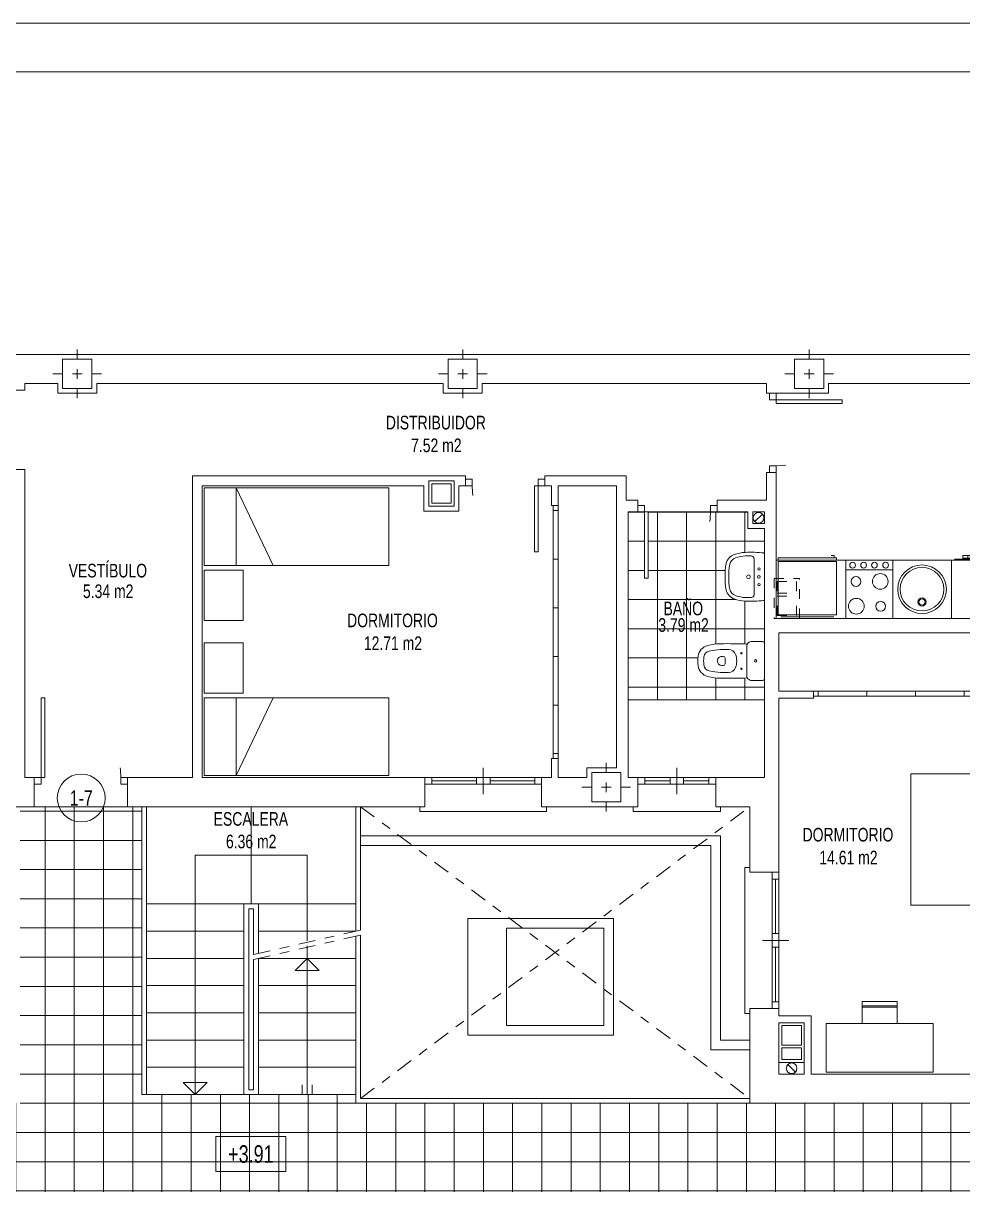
# Model space of a CAD drawing. Header units: millimetres. Extents: x 1426 to 1585, y -58 to 4.
# Drawn here: x 1510.13 to 1519.79, y -8.27 to 3.67 of the extents above; entities that cross this region are included whole.
import ezdxf
from ezdxf.enums import TextEntityAlignment as Align

# ---------------------------------------------------------------- set-up
doc = ezdxf.new("R2010")
doc.units = ezdxf.units.MM
doc.header["$LTSCALE"] = 0.35
for name, pattern in [('DASHDOT', [1, 0.5, -0.25, 0, -0.25]), ('HIDDEN', [0.375, 0.25, -0.125]), ('PUNTOS', [6.35, 0, -6.35])]:
    doc.linetypes.add(name, pattern=pattern)
for name, color, linetype, lineweight in [('BAJANTES', 9, 'Continuous', 0), ('BARRIDO_PUERTA', 251, 'PUNTOS', 0), ('CARPINTERIA', 4, 'Continuous', 0), ('COCINA', 7, 'Continuous', 0), ('ESCALERAS', 7, 'Continuous', 0), ('FORMATO', 7, 'Continuous', 0), ('GRAFISMOS', 8, 'DASHDOT', 0), ('MOBILIARIO', 7, 'Continuous', 0), ('MUEBLES', 7, 'Continuous', 0), ('MUROS', 1, 'Continuous', 0), ('OCULTO', 11, 'HIDDEN', 0), ('PILARES', 7, 'Continuous', 0), ('SANITARIOS', 7, 'Continuous', 0), ('SENTIDO_ESCALERA', 9, 'Continuous', 0), ('SHUNT', 9, 'Continuous', 0), ('SOLERIA', 251, 'Continuous', 0), ('SUPERFICIES', 2, 'Continuous', 0), ('TEXTOS', 3, 'Continuous', 0), ('VISTO', 251, 'Continuous', 0)]:
    doc.layers.add(name, color=color, linetype=linetype, lineweight=lineweight)
doc.styles.add('SWIS721 Lt', font='swisscl.ttf')

# ---------------------------------------------------------------- blocks, each defined once
blk = doc.blocks.new('SHUNT 41x26 OCULTO')
at = {"layer": 'OCULTO'}
for p, q in [((0, 0.26), (0, 0)), ((0.41, 0.26), (0, 0.26)), ((0.41, 0.26), (0.41, 0)), ((0.03, 0.23), (0.03, 0.03)), ((0.03, 0.23), (0.23, 0.23)), ((0.23, 0.23), (0.23, 0.03)), ((0.38, 0.23), (0.26, 0.23)), ((0.26, 0.23), (0.26, 0.03)), ((0.38, 0.23), (0.38, 0.03)), ((0, 0), (0.41, 0)), ((0.03, 0.03), (0.23, 0.03)), ((0.38, 0.03), (0.26, 0.03))]:
    blk.add_line(p, q, dxfattribs=at)
blk = doc.blocks.new('C FREGADERO1')
at = {"layer": 'SANITARIOS'}
for centre, radius in [((0, -0.3), 0.25), ((0, -0.3), 0.224), ((0, -0.169), 0.0423), ((0, -0.169), 0.0315)]:
    blk.add_circle(centre, radius, dxfattribs=at)
blk = doc.blocks.new('C FRIGORIFICO')
at = {"layer": 'COCINA'}
for p, q in [((0.62, -0.036), (0.02, -0.036)), ((0.02, -0.036), (0.02, -0.586)), ((0.592, -0.017), (0.049, -0.017)), ((0.62, -0.586), (0.62, -0.036)), ((0.02, -0.586), (0.62, -0.586)), ((0.62, -0.6), (0.02, -0.6)), ((0.02, -0.6), (0.02, -0.623)), ((0.02, -0.623), (0.62, -0.623)), ((0.597, -0.647), (0.567, -0.647)), ((0.597, -0.623), (0.597, -0.647)), ((0.62, -0.623), (0.62, -0.6))]:
    blk.add_line(p, q, dxfattribs=at)
blk = doc.blocks.new('C LAVADORA')
at = {"layer": 'SANITARIOS'}
for p, q in [((-0.303, 0), (-0.303, -0.6)), ((-0.303, 0), (0.303, 0)), ((0.303, 0), (0.303, -0.6)), ((0.303, -0.6), (-0.303, -0.6)), ((0.272, -0.61), (-0.272, -0.61)), ((-0.187, -0.618), (0.184, -0.618)), ((-0.187, -0.648), (-0.187, -0.618)), ((0.184, -0.648), (-0.187, -0.648)), ((-0.134, -0.618), (-0.134, -0.648)), ((0, -0.618), (0, -0.648)), ((0.131, -0.648), (0.131, -0.618)), ((0.184, -0.618), (0.184, -0.648))]:
    blk.add_line(p, q, dxfattribs=at)
blk.add_lwpolyline([(0.184, -0.648), (-0.187, -0.648), (-0.187, -0.618), (0.184, -0.618), (0.184, -0.648)], dxfattribs=at)
blk = doc.blocks.new('C COCINA')
at = {"layer": 'COCINA'}
blk.add_line((0.242, -0.499), (-0.242, -0.499), dxfattribs=at)
blk.add_lwpolyline([(0.242, -0.6), (-0.242, -0.6), (-0.242, 0), (0.242, 0)], close=True, dxfattribs=at)
for centre, radius in [((-0.117, -0.124), 0.0504), ((0.133, -0.125), 0.0808), ((-0.113, -0.38), 0.0808), ((0.136, -0.379), 0.0504), ((-0.168, -0.547), 0.0297), ((-0.053, -0.547), 0.0297), ((0.058, -0.547), 0.0297), ((0.171, -0.547), 0.0297)]:
    blk.add_circle(centre, radius, dxfattribs=at)
blk = doc.blocks.new('A$C1164197C')
at = {"layer": 'SHUNT'}
for p, q in [((0, 0.26), (0, 0)), ((0, 0.26), (0.26, 0.26)), ((0.26, 0), (0.26, 0.26)), ((0.03, 0.03), (0.03, 0.23)), ((0.03, 0.23), (0.23, 0.23)), ((0.23, 0.03), (0.23, 0.23)), ((0, 0), (0.26, 0)), ((0.03, 0.03), (0.23, 0.03))]:
    blk.add_line(p, q, dxfattribs=at)
blk = doc.blocks.new('PILAR 30x30')
at = {"layer": 'GRAFISMOS', "ltscale": 0.5}
for p, q in [((0, 0.25), (0, -0.25)), ((0.25, 0), (-0.25, 0))]:
    blk.add_line(p, q, dxfattribs=at)
at = {"layer": 'PILARES'}
blk.add_lwpolyline([(0.15, -0.15), (0.15, 0.15), (-0.15, 0.15), (-0.15, -0.15)], close=True, dxfattribs=at)
blk = doc.blocks.new('A$C70ED1BAF')
at = {"layer": 'MUEBLES'}
for p, q in [((0, 2.504), (0.42, 2.504)), ((0, 1.979), (0, 2.504)), ((0.42, 2.504), (0.42, 2.451)), ((0.42, 2.031), (0.42, 2.451)), ((0.42, 2.031), (0.42, 1.979)), ((0.053, 1.979), (0, 1.979)), ((0.053, 1.926), (0, 1.926)), ((0, 0.576), (0, 1.926)), ((0.42, 1.979), (0.053, 1.979)), ((0.053, 1.926), (1.9, 1.926)), ((0.352, 1.251), (0.651, 1.926)), ((0.352, 1.926), (0.352, 0.576)), ((1.9, 1.926), (1.9, 0.576)), ((0.656, 0.576), (0.352, 1.251)), ((0.053, 0.576), (0, 0.576)), ((0.053, 0.525), (0, 0.525)), ((0, 0), (0, 0.525)), ((1.9, 0.576), (0.053, 0.576)), ((0.053, 0.525), (0.42, 0.525)), ((0.42, 0.525), (0.42, 0.473)), ((0.42, 0.053), (0.42, 0.473)), ((0.42, 0), (0, 0)), ((0.42, 0.053), (0.42, 0))]:
    blk.add_line(p, q, dxfattribs=at)
blk = doc.blocks.new('S INODORO1')
at = {"layer": 'SANITARIOS'}
for p, q in [((0.188, 0), (-0.188, 0)), ((-0.2, -0.018), (-0.2, -0.141)), ((0.2, -0.018), (0.2, -0.141)), ((-0.192, -0.157), (-0.188, -0.162)), ((-0.164, -0.18), (0.164, -0.18)), ((0.192, -0.157), (0.188, -0.162)), ((-0.047, -0.437), (-0.047, -0.424)), ((0.047, -0.437), (0.047, -0.424))]:
    blk.add_line(p, q, dxfattribs=at)
blk.add_lwpolyline([(0.118, -0.367, 0.314585), (0.068, -0.297)], format="xyb", dxfattribs=at)
for centre, radius in [((0, -0.09), 0.0135), ((0, -0.09), 0.0135), ((-0.08, -0.236), 0.0075), ((0.08, -0.236), 0.0075)]:
    blk.add_circle(centre, radius, dxfattribs=at)
for centre, radius, start, end in [((0.18, -0.018), 0.02, 0, 65.6901), ((-0.18, -0.018), 0.02, 114.3099, 180), ((-0.181, -0.141), 0.019, 180, 235.0628), ((-0.164, -0.155), 0.025, 196.2152, 246.6224), ((5.322, -0.383), 5.5, 177.8638, 180.7095), ((-0.164, -0.155), 0.025, 246.6224, 270), ((0.164, -0.155), 0.025, 270, 293.3776), ((0.164, -0.155), 0.025, 293.3776, 343.7848), ((-5.322, -0.383), 5.5, 359.2905, 2.1362), ((0.181, -0.141), 0.019, 304.9372, 0), ((-0.043, -0.368), 0.075, 109.984, 179.8352), ((0, -0.485), 0.2, 70.016, 109.984), ((0.373, -0.444), 0.55, 180.7095, 194.5395), ((5.322, -0.383), 5.44, 179.8352, 180.7095), ((0.373, -0.444), 0.49, 180.7095, 194.5395), ((-0.027, -0.424), 0.02, 99.7151, 180), ((0, -0.437), 0.047, 180, 270), ((0, -0.582), 0.18, 80.2849, 99.7151), ((0, -0.437), 0.047, 270, 0), ((0.027, -0.424), 0.02, 0, 80.2849), ((-0.373, -0.444), 0.49, 345.4605, 359.2905), ((-5.322, -0.383), 5.44, 359.2905, 0.1648), ((-0.373, -0.444), 0.55, 345.4605, 359.2905), ((-0.03, -0.549), 0.134, 194.5395, 261.1838), ((-0.03, -0.549), 0.074, 194.5395, 261.1838), ((0.03, -0.549), 0.074, 278.8162, 345.4605), ((0.03, -0.549), 0.134, 278.8162, 345.4605), ((0, -0.355), 0.33, 261.1838, 278.8162), ((0, -0.355), 0.27, 261.1838, 278.8162)]:
    blk.add_arc(centre, radius, start, end, dxfattribs=at)
blk = doc.blocks.new('S LAVABO1')
at = {"layer": 'SANITARIOS'}
for p, q in [((0.296, 0), (-0.296, 0)), ((-0.207, -0.13), (0.207, -0.13))]:
    blk.add_line(p, q, dxfattribs=at)
for centre, radius in [((-0.1, -0.07), 0.015), ((0, -0.07), 0.0175), ((0.1, -0.07), 0.015), ((0, -0.205), 0.023)]:
    blk.add_circle(centre, radius, dxfattribs=at)
for centre, radius, start, end in [((-0.296, -0.01), 0.01, 90, 173.6262), ((0.296, -0.01), 0.01, 6.3738, 90), ((1.185, -0.175), 1.5, 173.6262, 182.693), ((-0.227, -0.171), 0.04, 95.5937, 179.6995), ((-0.207, -0.38), 0.25, 90, 95.5937), ((0.207, -0.38), 0.25, 84.4063, 90), ((0.227, -0.171), 0.04, 0.3005, 84.4063), ((-1.185, -0.175), 1.5, 357.307, 6.3738), ((0.186, -0.222), 0.5, 182.693, 199.3406), ((1.186, -0.221), 1.454, 178.0234, 180.898), ((0.186, -0.222), 0.454, 182.693, 199.3406), ((-0.186, -0.222), 0.454, 340.6594, 357.307), ((-1.186, -0.221), 1.454, 359.102, 1.9766), ((-0.186, -0.222), 0.5, 340.6594, 357.307), ((-0.135, -0.335), 0.16, 199.3406, 257.4429), ((-0.135, -0.335), 0.114, 199.3406, 257.4429), ((-0.061, -0.003), 0.454, 257.4429, 266.4982), ((0.061, -0.003), 0.454, 273.5018, 282.5571), ((0.135, -0.335), 0.114, 282.5571, 340.6594), ((0.135, -0.335), 0.16, 282.5571, 340.6594), ((-0.061, -0.003), 0.5, 257.4429, 266.4982), ((0, 0.995), 1.5, 266.4982, 273.5018), ((0, 0.995), 1.454, 266.4982, 273.5018), ((0.061, -0.003), 0.5, 273.5018, 282.5571)]:
    blk.add_arc(centre, radius, start, end, dxfattribs=at)
blk = doc.blocks.new('bajante')
at = {"layer": 'BAJANTES'}
blk.add_line((-0.039, -0.039), (0.039, 0.039), dxfattribs=at)
blk.add_circle((0, 0), 0.055, dxfattribs=at)
blk = doc.blocks.new('SHUNT 41x26')
at = {"layer": 'SHUNT'}
for p, q in [((0, 0.26), (0, 0)), ((0.41, 0.26), (0, 0.26)), ((0.41, 0.26), (0.41, 0)), ((0.03, 0.23), (0.03, 0.03)), ((0.03, 0.23), (0.23, 0.23)), ((0.23, 0.23), (0.23, 0.03)), ((0.38, 0.23), (0.26, 0.23)), ((0.26, 0.23), (0.26, 0.03)), ((0.38, 0.23), (0.38, 0.03)), ((0, 0), (0.41, 0)), ((0.03, 0.03), (0.23, 0.03)), ((0.38, 0.03), (0.26, 0.03))]:
    blk.add_line(p, q, dxfattribs=at)
blk = doc.blocks.new('mes')
at = {"layer": 'MUEBLES'}
for p, q in [((-0.18, 0.52), (-0.18, 0.746)), ((-0.18, 0.746), (0.18, 0.746)), ((0.18, 0.746), (0.18, 0.52)), ((-0.18, 0.688), (-0.18, 0.702)), ((-0.18, 0.702), (0.18, 0.702)), ((0.18, 0.688), (-0.18, 0.688)), ((-0.55, 0.52), (0.55, 0.52)), ((-0.55, 0.02), (-0.55, 0.52)), ((0.55, 0.52), (0.55, 0.02)), ((0.55, 0.02), (-0.55, 0.02)), ((-0.55, 0.02), (0.55, 0.02))]:
    blk.add_line(p, q, dxfattribs=at)
blk = doc.blocks.new('A$C7B596D43')
at = {"layer": 'MUEBLES'}
for p, q in [((0, 1.499), (0, 1.9)), ((0.516, 1.9), (0, 1.9)), ((0.516, 1.499), (0.516, 1.9)), ((0.564, 1.499), (0.564, 1.9)), ((1.364, 1.9), (0.564, 1.9)), ((1.364, 0), (1.364, 1.9)), ((1.364, 1.57), (0.564, 1.57)), ((0.564, 1.19), (1.364, 1.57)), ((0, 1.499), (0.516, 1.499)), ((0.564, 1.499), (0.564, 0)), ((0.564, 0), (1.364, 0))]:
    blk.add_line(p, q, dxfattribs=at)
blk = doc.blocks.new('C P072')
at = {"layer": 'BARRIDO_PUERTA'}
blk.add_arc((0.068, -0.001), 0.722, 0.0689, 86.658, dxfattribs=at)
at = {"layer": 'CARPINTERIA'}
for p, q in [((0.07, 0.72), (0.11, 0.72)), ((0.07, 0), (0.07, 0.72)), ((0.11, 0.72), (0.11, 0)), ((0, 0), (0.07, 0)), ((0.11, 0), (0.07, 0)), ((0.07, 0), (0.07, -0.07)), ((0.79, 0), (0.79, -0.07)), ((0.86, 0), (0.79, 0)), ((0.07, -0.07), (0, -0.07)), ((0.79, -0.07), (0.86, -0.07))]:
    blk.add_line(p, q, dxfattribs=at)
blk = doc.blocks.new('C P082')
at = {"layer": 'BARRIDO_PUERTA'}
blk.add_arc((0.07, 0), 0.82, 0, 87.204, dxfattribs=at)
at = {"layer": 'CARPINTERIA'}
for p, q in [((0.07, 0.819), (0.11, 0.819)), ((0.07, 0), (0.07, 0.819)), ((0.11, 0.819), (0.11, 0)), ((0, 0), (0.07, 0)), ((0.11, 0), (0.07, 0)), ((0.07, 0), (0.07, -0.07)), ((0.89, 0), (0.89, -0.07)), ((0.96, 0), (0.89, 0)), ((0.07, -0.07), (0, -0.07)), ((0.89, -0.07), (0.96, -0.07))]:
    blk.add_line(p, q, dxfattribs=at)
blk = doc.blocks.new('ARMARIO 5H')
at = {"layer": 'CARPINTERIA'}
for p, q in [((0, 0.05), (2.6, 0.05)), ((0, 0), (2.6, 0)), ((0.05, 0.05), (0.05, 0)), ((0.55, 0.05), (0.55, 0)), ((1.05, 0.05), (1.05, 0)), ((1.55, 0.05), (1.55, 0)), ((2.05, 0.05), (2.05, 0)), ((2.55, 0.05), (2.55, 0))]:
    blk.add_line(p, q, dxfattribs=at)
blk = doc.blocks.new('C VA080')
at = {"layer": 'CARPINTERIA'}
for p, q in [((0.4, 0), (0, 0)), ((0.07, 0), (0.07, -0.07)), ((0.33, 0), (0.33, -0.07)), ((0.4, -0.17), (0.4, 0.1)), ((0.8, 0), (0.4, 0)), ((0.47, 0), (0.47, -0.07)), ((0.73, 0), (0.73, -0.07)), ((0.4, -0.07), (0, -0.07)), ((0.33, -0.035), (0.07, -0.035)), ((0.8, -0.07), (0.4, -0.07)), ((0.73, -0.035), (0.47, -0.035)), ((-0.05, -0.35), (-0.05, -0.3)), ((0.85, -0.35), (-0.05, -0.35)), ((0.85, -0.3), (0.85, -0.35))]:
    blk.add_line(p, q, dxfattribs=at)
blk = doc.blocks.new('C VA120')
at = {"layer": 'CARPINTERIA'}
for p, q in [((0.6, 0), (0, 0)), ((0.07, 0), (0.07, -0.07)), ((0.53, 0), (0.53, -0.07)), ((0.6, -0.17), (0.6, 0.1)), ((1.2, 0), (0.6, 0)), ((0.67, 0), (0.67, -0.07)), ((1.13, 0), (1.13, -0.07)), ((0.6, -0.07), (0, -0.07)), ((0.53, -0.035), (0.07, -0.035)), ((1.2, -0.07), (0.6, -0.07)), ((1.13, -0.035), (0.67, -0.035)), ((-0.05, -0.35), (-0.05, -0.3)), ((1.25, -0.35), (-0.05, -0.35)), ((1.25, -0.3), (1.25, -0.35))]:
    blk.add_line(p, q, dxfattribs=at)
blk = doc.blocks.new('C VA140')
at = {"layer": 'CARPINTERIA'}
for p, q in [((0.7, 0), (0, 0)), ((0.07, 0), (0.07, -0.07)), ((0.63, 0), (0.63, -0.07)), ((0.7, -0.17), (0.7, 0.1)), ((1.4, 0), (0.7, 0)), ((0.77, 0), (0.77, -0.07)), ((1.33, 0), (1.33, -0.07)), ((0.7, -0.07), (0, -0.07)), ((0.63, -0.035), (0.07, -0.035)), ((1.4, -0.07), (0.7, -0.07)), ((1.33, -0.035), (0.77, -0.035)), ((-0.05, -0.35), (-0.05, -0.3)), ((1.45, -0.35), (-0.05, -0.35)), ((1.45, -0.3), (1.45, -0.35))]:
    blk.add_line(p, q, dxfattribs=at)

msp = doc.modelspace()

# ---------------------------------------------------------------- hatches: boundary and pattern name
at = {"layer": 'SOLERIA'}
h = msp.add_hatch(dxfattribs=at)
h.set_pattern_fill('ANSI37', color=256, scale=2.4, angle=45, style=0)
h.set_pattern_definition([(90, (1516.35205, -1.3555), (-0.3, 6e-17), []), (180, (1516.35205, -1.3555), (-6e-17, -0.3), [])])
h.paths.add_polyline_path([(1517.199, -1.355), (1516.556, -1.355), (1516.556, -2.036, 0.396883)], flags=17)
h.paths.add_polyline_path([(1517.35, -1.948, -0.039532), (1517.359, -1.885, -0.259094), (1517.442, -1.792, -0.072767), (1517.555, -1.77, -0.039582), (1517.745, -1.776, -0.381994), (1517.752, -1.784), (1517.752, -1.525), (1517.582, -1.525), (1517.582, -1.355), (1517.265, -1.355), (1517.199, -1.355, -0.396883), (1516.556, -2.036), (1516.518, -2.036), (1516.518, -1.355), (1516.452, -1.355), (1516.352, -1.355), (1516.352, -3.287), (1517.752, -3.287), (1517.752, -3.075, -0.294743), (1517.734, -3.087), (1517.611, -3.087, -0.244989), (1517.595, -3.079), (1517.59, -3.075, -0.223559), (1517.574, -3.061, -0.012417), (1517.301, -3.064, -0.060418), (1517.17, -3.047, -0.299274), (1517.071, -2.938, -0.077088), (1517.071, -2.836, -0.299274), (1517.17, -2.727, -0.060418), (1517.301, -2.71, -0.012417), (1517.574, -2.713, -0.223559), (1517.59, -2.699), (1517.595, -2.695, -0.244989), (1517.611, -2.687), (1517.734, -2.687, -0.294743), (1517.752, -2.699), (1517.752, -2.258, -0.381994), (1517.745, -2.266, -0.039582), (1517.555, -2.272, -0.072767), (1517.442, -2.25, -0.259094), (1517.359, -2.157, -0.039532), (1517.35, -2.095, -0.030568)])
h = msp.add_hatch(dxfattribs=at)
h.set_pattern_fill('ANSI37', color=256, scale=2.403, angle=45, style=0)
h.set_pattern_definition([(90, (1505.25163, -8.0355), (-0.300375, 6e-17), []), (180, (1505.25163, -8.0355), (-6e-17, -0.300375), [])])
h.paths.add_polyline_path([(1487.532, -7.435), (1487.532, -8.635), (1489.229, -8.635), (1489.229, -8.585), (1490.129, -8.585), (1490.129, -8.635), (1492.921, -8.635), (1492.921, -8.585), (1494.121, -8.585), (1494.121, -8.635), (1494.632, -8.635), (1494.632, -8.585), (1495.832, -8.585), (1495.832, -8.635), (1499.977, -8.635), (1499.977, -8.585), (1501.177, -8.585), (1501.177, -8.635), (1503.796, -8.635), (1503.796, -8.585), (1504.996, -8.585), (1504.996, -8.635), (1505.507, -8.635), (1505.507, -8.585), (1506.707, -8.585), (1506.707, -8.635), (1509.326, -8.635), (1509.326, -8.585), (1510.526, -8.585), (1510.526, -8.635), (1514.671, -8.635), (1514.671, -8.585), (1515.871, -8.585), (1515.871, -8.635), (1516.382, -8.635), (1516.382, -8.585), (1517.582, -8.585), (1517.582, -8.635), (1520.374, -8.635), (1520.374, -8.585), (1521.274, -8.585), (1521.274, -8.635), (1522.971, -8.635), (1522.971, -7.435), (1513.552, -7.435), (1513.552, -7.345), (1511.352, -7.345), (1511.352, -4.385), (1510.102, -4.385), (1510.102, -7.435), (1500.401, -7.435), (1500.401, -4.385), (1499.201, -4.385), (1499.201, -6.245), (1496.951, -6.245), (1496.951, -7.435)])

# ---------------------------------------------------------------- linework, layer by layer
at = {"layer": 'COCINA'}
msp.add_line((1521.326, -1.849), (1517.872, -1.849), dxfattribs=at)
at = {"layer": 'ESCALERAS'}
for p, q in [((1514.302, -1.035), (1514.562, -1.035)), ((1514.302, -1.295), (1514.302, -1.035)), ((1514.562, -1.035), (1514.562, -1.295)), ((1514.562, -1.295), (1514.302, -1.295)), ((1511.352, -4.385), (1511.352, -7.345)), ((1511.402, -4.385), (1511.402, -7.345)), ((1512.477, -5.385), (1512.477, -4.385)), ((1513.552, -4.385), (1513.552, -5.665)), ((1513.602, -4.385), (1513.602, -5.654)), ((1511.402, -5.385), (1512.402, -5.385)), ((1512.552, -5.385), (1512.402, -5.385)), ((1512.402, -5.385), (1512.402, -7.345)), ((1513.552, -5.385), (1512.552, -5.385)), ((1512.552, -5.385), (1512.552, -5.893)), ((1511.402, -5.665), (1512.402, -5.665)), ((1513.552, -5.665), (1512.552, -5.665)), ((1513.552, -5.717), (1513.552, -7.435)), ((1513.602, -5.706), (1513.602, -7.385)), ((1511.402, -5.945), (1512.402, -5.945)), ((1512.552, -5.945), (1512.552, -7.345)), ((1513.552, -5.945), (1512.552, -5.945)), ((1511.402, -6.225), (1512.402, -6.225)), ((1513.552, -6.225), (1512.552, -6.225)), ((1511.402, -6.505), (1512.402, -6.505)), ((1513.552, -6.505), (1512.552, -6.505)), ((1511.402, -6.785), (1512.402, -6.785)), ((1513.552, -6.785), (1512.552, -6.785)), ((1511.402, -7.065), (1512.402, -7.065)), ((1513.552, -7.065), (1512.552, -7.065)), ((1511.402, -7.345), (1511.352, -7.345)), ((1511.402, -7.345), (1512.402, -7.345)), ((1512.402, -7.345), (1512.552, -7.345)), ((1513.552, -7.345), (1512.552, -7.345)), ((1513.602, -7.385), (1517.602, -7.385)), ((1513.602, -7.385), (1517.602, -7.385)), ((1513.552, -7.435), (1517.602, -7.435)), ((1517.602, -7.435), (1517.602, -7.435))]:
    msp.add_line(p, q, dxfattribs=at)
at = {"layer": 'ESCALERAS', "lineweight": 0}
for p, q in [((1517.632, -1.355), (1517.752, -1.355)), ((1517.632, -1.475), (1517.632, -1.355)), ((1517.752, -1.475), (1517.752, -1.355)), ((1517.632, -1.475), (1517.752, -1.475))]:
    msp.add_line(p, q, dxfattribs=at)
at = {"layer": 'ESCALERAS'}
msp.add_lwpolyline([(1512.502, -5.956), (1512.502, -7.295), (1512.452, -7.295), (1512.452, -5.435), (1512.502, -5.435), (1512.502, -5.905)], dxfattribs=at)
msp.add_lwpolyline([(1517.902, -7.135), (1518.162, -7.135), (1518.162, -6.606), (1517.902, -6.606)], close=True, dxfattribs=at)
at = {"layer": 'FORMATO'}
msp.add_lwpolyline([(1531.448, 3.67), (1531.448, -26.03), (1478.948, -26.03), (1478.948, 3.67)], close=True, dxfattribs=at)
at = {"layer": 'FORMATO', "color": 1}
msp.add_lwpolyline([(1530.948, 3.17), (1530.948, -25.53), (1479.448, -25.53), (1479.448, 3.17)], close=True, dxfattribs=at)
at = {"layer": 'GRAFISMOS'}
for p, q in [((1513.602, -7.385), (1517.602, -4.385)), ((1513.602, -4.385), (1517.602, -7.385)), ((1512.502, -5.905), (1513.602, -5.654)), ((1512.502, -5.956), (1513.602, -5.706))]:
    msp.add_line(p, q, dxfattribs=at)
at = {"layer": 'MUROS', "lineweight": 0}
for p, q in [((1483.353, 0.265), (1527.153, 0.265)), ((1510.051, -0.104), (1510.151, -0.104)), ((1510.489, -0.135), (1510.489, -0.035)), ((1510.889, -0.135), (1510.889, -0.035)), ((1514.451, -0.035), (1510.889, -0.035)), ((1514.451, -0.135), (1514.451, -0.035)), ((1517.772, -0.035), (1514.851, -0.035)), ((1514.851, -0.135), (1514.851, -0.035)), ((1517.772, -0.035), (1517.772, -0.135)), ((1521.574, -0.035), (1518.412, -0.035)), ((1518.412, -0.135), (1518.412, -0.035)), ((1510.489, -0.135), (1510.889, -0.135)), ((1514.451, -0.135), (1514.851, -0.135)), ((1517.772, -0.135), (1518.412, -0.135)), ((1510.051, -0.917), (1510.151, -0.917)), ((1517.772, -0.949), (1517.772, -1.235)), ((1517.872, -2.449), (1517.872, -0.949)), ((1511.872, -4.085), (1511.872, -0.985)), ((1514.68, -1.085), (1514.68, -0.985)), ((1515.494, -1.085), (1515.494, -0.985)), ((1515.494, -0.985), (1516.332, -0.985)), ((1516.332, -1.235), (1516.332, -0.985)), ((1511.972, -1.085), (1514.252, -1.085)), ((1514.612, -1.085), (1514.68, -1.085)), ((1515.494, -1.085), (1515.562, -1.085)), ((1515.562, -1.085), (1515.562, -1.29)), ((1515.632, -1.085), (1515.632, -1.29)), ((1515.632, -1.085), (1516.232, -1.085)), ((1516.232, -1.085), (1516.232, -3.985)), ((1516.452, -1.235), (1516.332, -1.235)), ((1516.452, -1.355), (1516.452, -1.235)), ((1517.772, -1.235), (1517.265, -1.235)), ((1517.265, -1.355), (1517.265, -1.235)), ((1516.352, -4.085), (1516.352, -1.355)), ((1516.452, -1.355), (1516.352, -1.355)), ((1517.582, -1.355), (1517.265, -1.355)), ((1517.582, -1.525), (1517.582, -1.355)), ((1517.582, -1.525), (1517.752, -1.525)), ((1517.752, -4.085), (1517.752, -1.525)), ((1517.902, -2.599), (1517.902, -3.199)), ((1521.176, -2.599), (1517.902, -2.599)), ((1518.256, -3.199), (1517.902, -3.199)), ((1518.256, -3.269), (1517.902, -3.269)), ((1515.562, -3.89), (1515.562, -4.085)), ((1515.632, -3.89), (1515.632, -4.085)), ((1510.151, -4.085), (1510.247, -4.085)), ((1510.247, -4.385), (1510.247, -4.085)), ((1511.207, -4.385), (1511.207, -4.085)), ((1514.262, -4.085), (1511.972, -4.085)), ((1515.927, -4.085), (1515.632, -4.085)), ((1516.352, -4.085), (1516.452, -4.085)), ((1510.247, -4.385), (1508.055, -4.385)), ((1514.262, -4.385), (1511.207, -4.385)), ((1516.452, -4.385), (1515.462, -4.385)), ((1517.602, -6.46), (1517.602, -7.435)), ((1517.902, -6.46), (1517.902, -6.536)), ((1517.902, -6.536), (1518.232, -6.536)), ((1518.232, -6.536), (1518.232, -7.135)), ((1518.232, -7.135), (1521.176, -7.135)), ((1517.602, -7.435), (1521.376, -7.435))]:
    msp.add_line(p, q, dxfattribs=at)
at = {"layer": 'MUROS'}
for p, q in [((1510.489, -0.035), (1510.151, -0.035)), ((1510.151, -0.035), (1510.151, -0.104)), ((1510.151, -0.917), (1510.151, -4.085)), ((1517.772, -0.949), (1517.872, -0.949)), ((1514.68, -0.985), (1511.872, -0.985)), ((1511.972, -1.085), (1511.972, -4.085)), ((1514.252, -1.085), (1514.252, -1.345)), ((1514.612, -1.345), (1514.612, -1.085)), ((1515.632, -1.29), (1515.562, -1.29)), ((1514.252, -1.345), (1514.612, -1.345)), ((1521.326, -2.449), (1517.872, -2.449)), ((1518.256, -3.199), (1518.256, -3.269)), ((1517.902, -5.06), (1517.902, -3.269)), ((1515.632, -3.89), (1515.562, -3.89)), ((1516.232, -3.985), (1515.927, -3.985)), ((1515.927, -4.085), (1515.927, -3.985)), ((1511.207, -4.085), (1511.872, -4.085)), ((1514.262, -4.085), (1514.262, -4.385)), ((1515.462, -4.385), (1515.462, -4.085)), ((1515.562, -4.085), (1515.462, -4.085)), ((1516.452, -4.085), (1516.452, -4.385)), ((1517.252, -4.385), (1517.252, -4.085)), ((1517.252, -4.085), (1517.752, -4.085)), ((1517.252, -4.385), (1517.602, -4.385)), ((1517.602, -5.06), (1517.602, -4.385)), ((1517.902, -5.06), (1517.602, -5.06)), ((1517.902, -6.46), (1517.602, -6.46))]:
    msp.add_line(p, q, dxfattribs=at)
at = {"layer": 'SANITARIOS'}
msp.add_line((1516.352, -3.287), (1517.752, -3.287), dxfattribs=at)
at = {"layer": 'SENTIDO_ESCALERA'}
for p, q in [((1511.902, -7.345), (1511.902, -4.885)), ((1511.902, -4.885), (1513.052, -4.885)), ((1513.052, -5.765), (1513.052, -4.885)), ((1513.052, -5.816), (1513.052, -7.345)), ((1513.052, -5.945), (1512.929, -6.069)), ((1513.175, -6.069), (1513.052, -5.945)), ((1512.929, -6.069), (1513.175, -6.069)), ((1511.779, -7.222), (1511.902, -7.345)), ((1512.025, -7.222), (1511.779, -7.222)), ((1511.902, -7.345), (1512.025, -7.222)), ((1513.002, -7.245), (1513.002, -7.345)), ((1513.102, -7.345), (1513.102, -7.245))]:
    msp.add_line(p, q, dxfattribs=at)
at = {"layer": 'SOLERIA'}
for p, q in [((1517.265, -1.355), (1516.452, -1.355)), ((1511.207, -4.385), (1510.247, -4.385))]:
    msp.add_line(p, q, dxfattribs=at)
at = {"layer": 'TEXTOS', "color": 9}
msp.add_lwpolyline([(1512.833, -7.776), (1512.833, -8.136), (1512.115, -8.136), (1512.115, -7.776)], close=True, dxfattribs=at)
at = {"layer": 'TEXTOS', "color": 7}
msp.add_circle((1510.73, -4.296), 0.246, dxfattribs=at)
at = {"layer": 'VISTO'}
for p, q in [((1517.302, -4.685), (1513.602, -4.685)), ((1517.302, -4.685), (1517.302, -6.785)), ((1517.202, -4.785), (1513.602, -4.785)), ((1517.202, -4.785), (1517.202, -6.885)), ((1517.602, -6.785), (1517.302, -6.785)), ((1517.602, -6.885), (1517.202, -6.885))]:
    msp.add_line(p, q, dxfattribs=at)
for points in [[(1516.202, -5.535), (1514.702, -5.535), (1514.702, -6.735), (1516.202, -6.735)], [(1516.102, -5.635), (1515.102, -5.635), (1515.102, -6.635), (1516.102, -6.635)]]:
    msp.add_lwpolyline(points, close=True, dxfattribs=at)

# ---------------------------------------------------------------- block references
at = {"layer": 'BAJANTES', "xscale": -1, "rotation": 90}
msp.add_blockref('bajante', (1517.692, -1.415), dxfattribs=at)
at = {"layer": 'BAJANTES', "rotation": 270}
msp.add_blockref('bajante', (1518.032, -7.075), dxfattribs=at)
at = {"layer": 'CARPINTERIA'}
for p, xscale, yscale, zscale, rotation in [((1517.872, -0.135), 0.9456530098937037, 0.9456530098937037, 0.9456530098937037, 269.9999999994869), ((1515.494, -1.085), 0.9456530098937037, 0.9456530098937037, 0.9456530098937037, 180.0000000000017), ((1516.452, -1.355), -0.9456530098937037, 0.9456530098936469, 0.9456530098936341, 180)]:
    msp.add_blockref('C P072', p, dxfattribs=dict(at, xscale=xscale, yscale=yscale, zscale=zscale, rotation=rotation))
for name, p, rotation in [('ARMARIO 5H', (1515.582, -1.29), 270), ('C VA140', (1517.902, -5.06), 269.999999999987)]:
    msp.add_blockref(name, p, dxfattribs=dict(at, rotation=rotation))
at = {"layer": 'CARPINTERIA', "xscale": -1}
for name, p in [('ARMARIO 5H', (1520.856, -3.249)), ('C VA080', (1517.252, -4.085))]:
    msp.add_blockref(name, p, dxfattribs=at)
at = {"layer": 'CARPINTERIA'}
for name, p in [('C P082', (1510.247, -4.085)), ('C VA120', (1514.262, -4.085))]:
    msp.add_blockref(name, p, dxfattribs=at)
at = {"layer": 'COCINA', "xscale": -1, "rotation": 180}
msp.add_blockref('C FRIGORIFICO', (1517.872, -2.449), dxfattribs=at)
at = {"layer": 'COCINA', "rotation": 180}
msp.add_blockref('C COCINA', (1518.83, -2.449), dxfattribs=at)
at = {"layer": 'MOBILIARIO'}
msp.add_blockref('mes', (1518.937, -7.135), dxfattribs=at)
at = {"layer": 'MUEBLES', "rotation": 90}
msp.add_blockref('A$C7B596D43', (1513.892, -2.47), dxfattribs=at)
at = {"layer": 'MUEBLES', "xscale": -1, "rotation": 90}
msp.add_blockref('A$C7B596D43', (1513.892, -2.701), dxfattribs=at)
at = {"layer": 'MUEBLES', "xscale": -1}
msp.add_blockref('A$C70ED1BAF', (1521.156, -5.973), dxfattribs=at)
at = {"layer": 'OCULTO', "color": 31, "rotation": 90}
msp.add_blockref('SHUNT 41x26 OCULTO', (1518.112, -2.449), dxfattribs=at)
at = {"layer": 'PILARES'}
for p in [(1510.689, 0.065), (1514.651, 0.065), (1518.212, 0.065), (1516.127, -4.185)]:
    msp.add_blockref('PILAR 30x30', p, dxfattribs=at)
at = {"layer": 'SANITARIOS', "xscale": -0.8000000000000114, "yscale": 0.8000000000000114, "zscale": 0.8, "rotation": 270}
msp.add_blockref('S LAVABO1', (1517.752, -2.021), dxfattribs=at)
at = {"layer": 'SANITARIOS', "xscale": -1}
for name, p, rotation in [('C FREGADERO1', (1519.372, -2.449), 180), ('C LAVADORA', (1519.977, -2.449), 180), ('S INODORO1', (1517.752, -2.887), 270)]:
    msp.add_blockref(name, p, dxfattribs=dict(at, rotation=rotation))
at = {"layer": 'SHUNT', "xscale": -1}
msp.add_blockref('A$C1164197C', (1514.562, -1.295), dxfattribs=at)
at = {"layer": 'SHUNT', "xscale": -1, "rotation": 90}
msp.add_blockref('SHUNT 41x26', (1518.162, -6.606), dxfattribs=at)

# ---------------------------------------------------------------- texts
at = {"layer": 'SUPERFICIES', "style": 'SWIS721 Lt'}
for s, p in [('7.52 m2', (1514.38, -0.6)), ('5.34 m2', (1511.007, -2.1)), ('BAÑO', (1516.918, -2.277)), ('3.79 m2', (1516.921, -2.447)), ('12.71 m2', (1513.934, -2.634)), ('6.36 m2', (1512.477, -4.673)), ('14.61 m2', (1518.616, -4.838))]:
    msp.add_text(s, height=0.14, dxfattribs=at).set_placement(p, align=Align.TOP_CENTER)
at = {"layer": 'TEXTOS', "style": 'SWIS721 Lt'}
for s, height, p in [('DISTRIBUIDOR', 0.14, (1514.375, -0.436)), ('VESTÍBULO', 0.14, (1511.004, -1.941)), ('DORMITORIO', 0.14, (1513.929, -2.47)), ('ESCALERA', 0.14, (1512.474, -4.511)), ('DORMITORIO', 0.14, (1518.611, -4.673)), ('+3.91', 0.18, (1512.474, -7.956))]:
    msp.add_text(s, height=height, dxfattribs=at).set_placement(p, align=Align.MIDDLE)
at = {"layer": 'TEXTOS', "color": 2, "style": 'SWIS721 Lt'}
msp.add_text('1-7', height=0.16, dxfattribs=at).set_placement((1510.73, -4.296), align=Align.MIDDLE)

doc.saveas('drawing.dxf')
